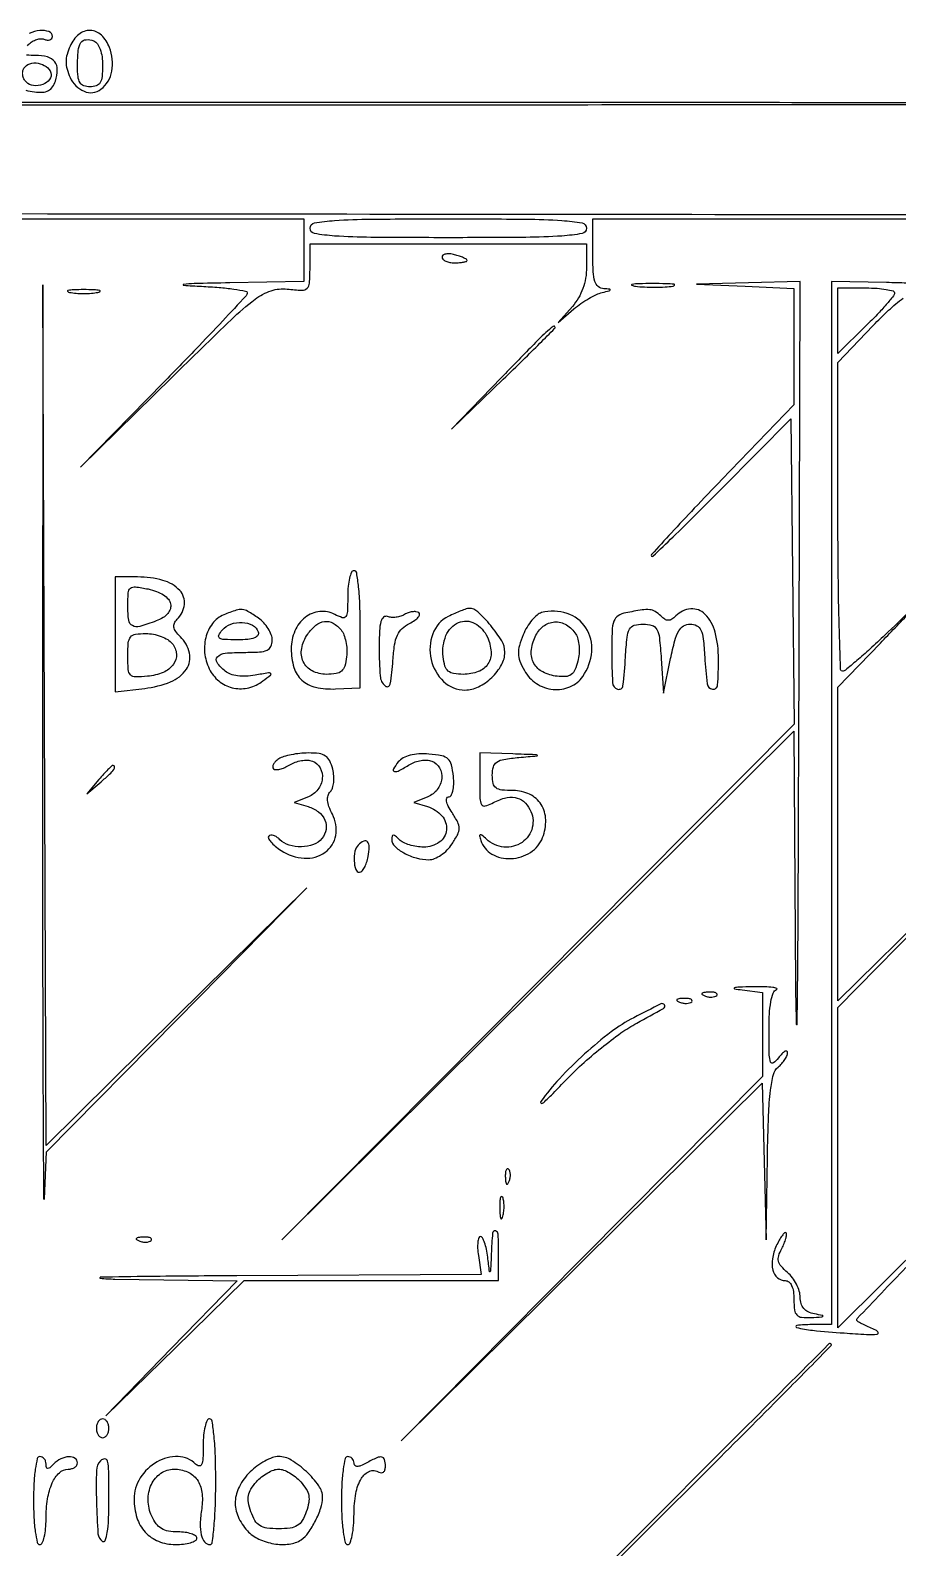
# Model space of a CAD drawing. Extents: x 0 to 674, y 17 to 635.
# Drawn here: x 335.5 to 473.5, y 393.5 to 635 of the extents above; entities that cross this region are included whole.
import ezdxf

# ---------------------------------------------------------------- set-up
doc = ezdxf.new("R2010")
doc.units = 0

msp = doc.modelspace()

# ---------------------------------------------------------------- linework, layer by layer
for points in [[(544.972241, 605.510341, 0.000202), (455.40143, 605.647946, 0.000092), (338.25, 605.759198), (24, 606)], [(335.037769, 632.545509, -0.062963), (335.628143, 633.098055, -0.063044), (336.337209, 633.486001, -0.069043), (337.052471, 633.658646, -0.116874), (337.660214, 633.576894, 0.063514), (338.172886, 633.451679, 0.110379), (338.606438, 633.498324, 0.151508), (338.891486, 633.705186, 0.161968), (339, 634.031385, 0.319782), (338.459319, 634.790324, 0.107089), (337.029569, 634.961864, 0.080794), (335.307398, 634.512579, 0.115925)], [(334.768942, 625.501562, 0.051687), (336.16416, 625.191861, 0.043544), (337.462564, 625.155345, 0.106588), (338.378619, 625.410143, 0.124399), (339.022466, 625.987713, 0.071308), (339.478707, 626.932912, 0.069617), (339.787686, 628.751186, 0.1742), (339.375739, 630.012731, 0.16659), (338.236875, 630.759014, 0.062565), (336.318538, 631, -0.015486), (334.896524, 631.044054, -0.207101)], [(305, 605), (342, 605), (379, 605), (379, 600), (379, 595), (367.25, 594.801303, 0.001225), (361.581607, 594.691552, 0.024618), (359.859485, 594.569011, 0.907902), (359.862762, 594.431284, 0.006277), (362.75, 594.257493, -0.008941), (365.529664, 594.07531, -0.014717), (367.870313, 593.810252, -0.008381), (369.758681, 593.507536, -0.363636), (370, 593.219597, -0.189001), (369.815894, 592.749946, -0.000846), (366.107892, 588.760755, -0.003845), (361.829631, 584.243795, -0.002398), (356.750271, 579.013407), (343.500541, 565.5), (358.135774, 579.872773, -0.002346), (367.46393, 588.948049, -0.02858), (371.244695, 592.196555, -0.082154), (373.794294, 593.552352, -0.110703), (376.385503, 593.823574, 0.017189), (378.707402, 593.633117, 0.202435), (379.539921, 593.938902, 0.191896), (379.925517, 594.757666, 0.01524), (380, 597.200801), (380, 601), (402, 601), (424, 601), (424, 597.314451, -0.041457), (423.854855, 595.566895, -0.044986), (423.423424, 593.916191, -0.046036), (422.715646, 592.403221, -0.047687), (421.75, 591.064451), (419.5, 588.5), (422, 590.65017, -0.02461), (423.103862, 591.50883, -0.020584), (424.353125, 592.310852, -0.021078), (425.55821, 592.949635, -0.052025), (426.5, 593.284169, 0.004089), (427.607059, 593.561584, 0.234722), (427.761413, 593.695551, 0.505596), (427.693419, 593.808639, 0.00676), (426.75, 593.883999, -0.156388), (425.873871, 594.230337, -0.146538), (425.334818, 595.030092, -0.064354), (425.066113, 596.562868, -0.011253), (425, 599.5), (425, 605), (458.5, 605), (492, 605)], [(474.945116, 594.765166, 0.004738), (471.75, 594.850168), (463, 595), (463, 512), (463, 429), (459.833333, 429, 0.028819), (457.441845, 428.862046, 0.831441), (457.41998, 428.542467, 0.038864), (459.973022, 428.093225, 0.006294), (465, 427.670444, 0.004645), (468.554708, 427.449674, 0.03516), (470.23457, 427.479168, 0.502912), (470.401217, 427.750366, 0.205687), (470.036625, 428.114036, -0.009494), (469.057431, 428.525038, -0.011373), (468.152471, 428.950119, -0.010165), (467.408948, 429.339294, -0.070833), (467.081692, 429.584975, -0.407282), (467.076949, 429.984762, -0.000312), (474.799396, 438.07246, -0.002784)], [(475.653854, 542.734071, 0.000173), (471.471003, 538.74855, -0.005575), (469.108293, 536.545515, -0.008462), (467.001229, 534.688637, -0.004009), (465.184516, 533.166419, -0.174079), (464.721003, 533, -0.404665), (464.426964, 533.284574, -0.000845), (464.211795, 540.218682, -0.004583), (464.051816, 548.1513, -0.002749), (464, 557.574237), (464, 582.148475), (469.597872, 588.017259, -0.015994), (472.065649, 590.444095, -0.023685), (474.390557, 592.393162, -0.02617)], [(479.75, 496.012084), (464, 480.5242), (464, 505.487004), (464, 530.449808), (470.75, 537.473454, 0.000107), (475.462946, 542.379574, 0.062701)], [(318.654795, 465.277611, 0.00005), (330.854317, 477.627288, 0.197297)], [(330.852512, 478.043773, 0.000055), (318.961796, 466.305892, 0.00098)]]:
    msp.add_lwpolyline(points, format="xyb")
for points in [[(341.818046, 632.5, 0.039924), (341.337032, 631.172875, 0.067079), (341.17897, 630, 0.067079), (341.337032, 628.827125, 0.039924), (341.818046, 627.5, 0.185461), (344.057155, 625.300326, 0.271717), (346.729742, 625.62493, 0.190358), (348.457803, 628.487655, 0.133332), (348.084273, 632.278345, 0.109288), (346.803019, 634.229553, 0.186284), (345.033067, 634.985617, 0.187063), (343.219724, 634.355385, 0.110174)], [(347, 629.393011, -0.023942), (346.915928, 627.638245, -0.109655), (346.602638, 626.674126, -0.17524), (345.997454, 626.173408, -0.086278), (345, 626, -0.085474), (344.005509, 626.171258, -0.174054), (343.4, 626.666667, -0.110756), (343.085182, 627.617274, -0.024804), (343, 629.333333, -0.023204), (343.11371, 631.782253, -0.121655), (343.553491, 633.045886, -0.237459), (344.35834, 633.514737, -0.10731), (345.597766, 633.32411, -0.154904), (346.15937, 632.875718, -0.061835), (346.607035, 631.985954, -0.050665), (346.90214, 630.787267, -0.035051)], [(338.750292, 628.250526, -0.249378), (338.57136, 627.191465, -0.140064), (337.494101, 626.395546, -0.117741), (336.004745, 626.21052, -0.170266), (334.819915, 626.780085, -0.08302), (334.473513, 627.265571, -0.075174), (334.288842, 627.854185, -0.077648), (334.289464, 628.452938, -0.099717), (334.480369, 628.968236, -0.179958), (335.394309, 629.679186, -0.118434), (336.737936, 629.77237, -0.113816), (338.018555, 629.241192, -0.158698)], [(182.330973, 623.250018, 0.000257), (253.679493, 623.17013, 0.000151), (338.9675, 623.144314, 0.000151), (424.192634, 623.17012, 0.000259), (495.330973, 623.250027, 0.001714), (513.6819, 623.343048, 0.994947), (513.681598, 623.431013, 0.00034), (450.74724, 623.491, 0.000068), (338.5, 623.506285, 0.000068), (226.262487, 623.49102, 0.000342), (163.512848, 623.431002, 0.995062), (163.512558, 623.343099, 0.001656)], [(424, 603.5, -0.363766), (423.295503, 602.659797, -0.026801), (420.083333, 602.267045, -0.015065), (414.318097, 602.048161, -0.001955), (402, 602, -0.001955), (389.681903, 602.048161, -0.015065), (383.916667, 602.267045, -0.026801), (380.704497, 602.659797, -0.363766), (380, 603.5, -0.363766), (380.704497, 604.340203, -0.026801), (383.916667, 604.732955, -0.015065), (389.681903, 604.951839, -0.001955), (402, 605, -0.001955), (414.318097, 604.951839, -0.015065), (420.083333, 604.732955, -0.026801), (423.295503, 604.340203, -0.363766)], [(401, 598.90638, 0.206609), (401.149557, 598.559898, 0.082769), (401.5875, 598.266249, 0.063112), (402.234359, 598.066544, 0.043375), (403, 598, 0.018041), (403.766644, 598.027671, 0.029316), (404.4125, 598.112615, 0.029396), (404.890445, 598.233718, 0.326917), (405, 598.383369, 0.269386), (404.897136, 598.560437, 0.023188), (404.4125, 598.807757, 0.025621), (403.766387, 599.061542, 0.016817), (403, 599.289749, 0.040966), (402.233678, 599.424365, 0.070464), (401.5875, 599.392877, 0.106581), (401.157535, 599.210205, 0.24384)], [(337.441641, 518, 0.000408), (337.448486, 489.162843, 0.000797), (337.509317, 466.175, 0.000587), (337.602268, 449.002525, 0.974596), (337.734162, 449), (338.07093, 456.5), (358.785465, 477.499993), (379.5, 498.499987), (358.757012, 478.016147), (338.014025, 457.532308), (337.749956, 526.016154), (337.485888, 594.5)], [(449.25, 594.256692), (457, 593.915871), (457, 584.658862), (457, 575.401852), (445.527458, 563.506801, 0.002299), (441.148954, 558.92507, 0.003831), (437.50921, 555.021687, 0.000591), (434.336429, 551.558185, 0.401105), (434.341672, 551.324995, 0.407648), (434.571838, 551.322409, 0.000667), (437.75658, 554.375313, 0.004072), (441.350289, 557.88622, 0.002442), (445.564214, 562.111735), (456.5, 573.18523), (456.768294, 548.865432), (457.036588, 524.545634), (416.268294, 483.522817), (375.5, 442.5), (416.238454, 482.983827), (456.976908, 523.467654), (457.250122, 482.983827, 0.006892), (457.377327, 476.789203, 0.975982), (457.513089, 476.790562, 0.00237), (457.653099, 491.43214, 0.000424), (457.761667, 518.75), (458, 595), (449.75, 594.798756), (441.5, 594.597512)], [(431.767909, 594.275269, 0.018638), (433.218327, 594.150328, 0.01259), (434.878422, 594.111345, 0.012695), (436.487453, 594.154945, 0.024559), (437.767909, 594.285474, 0.212532), (438.000181, 594.434198, 0.556092), (437.934948, 594.575472, 0.025342), (436.655786, 594.668409, 0.005888), (434.5, 594.690131, 0.005499), (432.352754, 594.662864, 0.031761), (431.222448, 594.564056, 0.756877), (431.205163, 594.425738, 0.069146)], [(341.75, 593.294267, 0.029693), (342.774707, 593.159351, 0.017887), (344, 593.115502, 0.017887), (345.225293, 593.159351, 0.029693), (346.25, 593.294267, 0.142433), (346.560023, 593.453014, 0.611425), (346.517188, 593.600334, 0.039503), (345.61149, 593.701569, 0.008087), (344, 593.727636, 0.008087), (342.38851, 593.701569, 0.039503), (341.482812, 593.600334, 0.611425), (341.439977, 593.453014, 0.142433)], [(473, 593.208208, -0.172103), (472.828898, 592.72584, -0.007711), (471.678125, 591.351683, -0.012198), (470.224186, 589.749642, -0.008351), (468.5, 588), (464, 583.583584), (464, 588.791792), (464, 594), (468.5, 594, -0.016549), (470.225038, 593.942889, -0.027002), (471.678125, 593.767411, -0.025561), (472.76574, 593.518159, -0.33539)], [(410.47654, 579.75), (402.5, 571.5), (410.75, 579.47654, 0.001604), (413.912967, 582.554356, 0.002609), (416.576563, 585.1903, 0.000381), (418.923053, 587.540372, 0.198516), (419, 587.72654, 0.618992), (418.696578, 587.877726, 0.026504), (417.516407, 586.885156, 0.011243), (415.331984, 584.74677, 0.001254)], [(386, 544.964816, -0.009038), (385.955154, 542.484116, -0.14562), (385.690473, 541.699525, -0.330159), (385.139799, 541.517986, -0.043042), (383.932942, 542.035888, 0.149796), (381.541233, 542.505831, 0.142498), (379.242755, 541.570544, 0.124567), (377.588204, 539.40936, 0.101734), (377, 536.548376, 0.072639), (377.431741, 533.592214, 0.137465), (378.707491, 531.57204, 0.131044), (380.897231, 530.449481, 0.063152), (384.061809, 530.173554), (388, 530.327867), (388, 539.663934, 0.00876), (387.933628, 543.452115, 0.017919), (387.723222, 546.415983, 0.013757), (387.422843, 548.640554, 0.3676), (387, 549, 0.297005), (386.612773, 548.74773, 0.043288), (386.29375, 547.814665, 0.037364), (386.072381, 546.511259, 0.02339)], [(349, 538.869948), (349, 529.739895), (353.689188, 530.268435, 0.067469), (357.804853, 531.306083, 0.147323), (360.321774, 533.317597, 0.209621), (360.813596, 535.864677, 0.141658), (359.364286, 538.492857, -0.036373), (358.633655, 539.338294, -0.115884), (358.338634, 540.018509, -0.156628), (358.420661, 540.635178, -0.085817), (358.864286, 541.264286, 0.168102), (360.004673, 543.611221, 0.221281), (359.273653, 545.844587, 0.139163), (356.589931, 547.461965, 0.066554), (352.565741, 548), (349, 548)], [(357.816725, 543.713153, -0.121467), (357.776003, 542.923078, -0.103466), (357.375342, 542.188702, -0.080845), (356.610814, 541.539745, -0.044819), (355.507663, 541.002914, -0.020467), (352.895856, 540.130448, -0.193785), (351.745053, 540.247498, -0.243751), (351.147986, 541.104632, -0.032575), (351, 543.373701, -0.017554), (351.073964, 545.479757, -0.203904), (351.441222, 546.198294, -0.208898), (352.208451, 546.422345, -0.0185), (354.243962, 546.08394, -0.040836), (355.567229, 545.698602, -0.055272), (356.673768, 545.128945, -0.065997), (357.458477, 544.443943, -0.133556)], [(366.279917, 541.979905, 0.137053), (364.481757, 540.598787, 0.101959), (363.409958, 538.323343, 0.093408), (363.273101, 535.626874, 0.093745), (364.12778, 533.069294, 0.106371), (365.720287, 531.258681, 0.111779), (367.889433, 530.303438, 0.110325), (370.281643, 530.369411, 0.101409), (372.500904, 531.439954, 0.007446), (373.745554, 532.418916, 0.491172), (373.739938, 532.655886, 0.204225), (373.378456, 532.740934, 0.003224), (371.252481, 532.357836, -0.035422), (369.817499, 532.193655, -0.044293), (368.478931, 532.2545, -0.050119), (367.338494, 532.52647, -0.089857), (366.502481, 532.997941, -0.063323), (365.213201, 534.377468, -0.367796), (365.286576, 535.295448, -0.17635), (366.513441, 535.868607, -0.021987), (369.5, 536, 0.014178), (371.951177, 536.06952, 0.087962), (373.171087, 536.357961, 0.183473), (373.778812, 536.947917, 0.109769), (374, 537.943296, 0.093028), (373.839075, 538.80074, 0.048718), (373.347139, 539.773031, 0.04614), (372.627743, 540.703849, 0.052447), (371.777494, 541.443296, 0.015742), (370.121785, 542.526954, 0.113167), (369.222316, 542.827701, 0.106979), (368.260147, 542.715735, 0.013392)], [(395.042938, 542.026537, -0.062046), (394.42298, 541.74248, -0.046352), (393.687503, 541.583355, -0.04718), (392.953753, 541.564167, -0.074704), (392.340684, 541.699509, 0.274557), (391.714485, 541.592339, 0.152434), (391.287231, 540.915149, 0.054545), (391.058169, 539.413026, 0.010586), (391, 536.666006, 0.018234), (391.161387, 532.241957, 0.194312), (391.939877, 530.65782, 0.590442), (392.756652, 530.943562, 0.025821), (393.194207, 534.701622, -0.019988), (393.45435, 537.187951, -0.069218), (393.90424, 538.738256, -0.099746), (394.655637, 539.79191, -0.073114), (395.838456, 540.612471, 0.032484), (396.673369, 541.096609, 0.069029), (397.229669, 541.59272, 0.133676), (397.42786, 542.014892, 0.306697), (397.290711, 542.320331, 0.113991), (396.852115, 542.468883, 0.057447), (396.264869, 542.459957, 0.052658), (395.629523, 542.307715, 0.053343)], [(402, 541.712454, 0.189328), (399.530134, 538.95449, 0.145778), (399.258878, 534.887751, 0.147256), (401.254479, 531.364249, 0.193114), (404.654988, 530, 0.116602), (406.802221, 530.507644, 0.074366), (408.911096, 531.990283, 0.075324), (410.467955, 533.999569, 0.127901), (411, 536.045455, 0.13827), (410.502604, 537.809703, 0.034618), (408.750183, 540.270597, 0.032718), (406.715339, 542.439899, 0.19504), (405.295455, 542.985258, 0.075515), (404.843527, 542.908019, 0.012141), (403.99929, 542.605291, 0.013181), (403.015472, 542.195195, 0.011231)], [(408.217338, 538.422341, -0.090438), (408.809269, 536.0762, -0.161476), (408.315482, 534.169673, -0.161051), (406.778898, 532.932625, -0.089856), (404.391014, 532.5, -0.037758), (402.846134, 532.616828, -0.142878), (401.976102, 533.020902, -0.145716), (401.469411, 533.824131, -0.039824), (401.177742, 535.310472, -0.125162), (401.633418, 538.66871, -0.195089), (403.637549, 540.738704, -0.23611), (406.199167, 540.616928, -0.159338)], [(416.848832, 542.318238, 0.114579), (416.12552, 541.940642, 0.041576), (415.307578, 541.111183, 0.038554), (414.531245, 540.019671, 0.037133), (413.920669, 538.808477, 0.027897), (413.31552, 537.080833, 0.078447), (413.156858, 535.813714, 0.08411), (413.400485, 534.610824, 0.035447), (414.103033, 533.112768, 0.120069), (416.023856, 531.044188, 0.12109), (418.674974, 530.099174, 0.127076), (421.3631, 530.509259, 0.1398), (423.403936, 532.166312, 0.132212), (424.840156, 536.124011, 0.166144), (423.903113, 539.886777, 0.172564), (420.902879, 542.194614, 0.142678)], [(430.25, 542.294267, 0.094067), (429.028822, 541.80954, 0.16793), (428.363118, 540.973747, 0.075772), (428.064991, 539.411701, 0.009334), (428, 535.930449, 0.014144), (428.134548, 531.1751, 0.313167), (428.943378, 530.140555, 0.468179), (429.793089, 530.691791, 0.015517), (430.19774, 535.25, -0.010385), (430.445077, 538.40319, -0.098124), (430.837081, 539.694774, -0.203082), (431.587896, 540.301668, -0.069883), (433, 540.5, -0.07323), (434.415043, 540.291634, -0.201769), (435.176699, 539.662255, -0.093948), (435.585089, 538.316669, -0.009701), (435.877449, 535), (436.254899, 529.5), (437.377449, 535, -0.013351), (438.045515, 537.878701, -0.065499), (438.671951, 539.422181, -0.130519), (439.445912, 540.21094, -0.134629), (440.5, 540.5, -0.119678), (441.547247, 540.245693, -0.171935), (442.19472, 539.555968, -0.077345), (442.566712, 538.151334, -0.01175), (442.80226, 535.25, 0.01674), (443.190329, 530.996664, 0.337256), (444.044656, 530.124414, 0.436035), (444.851799, 530.773304, 0.017827), (445, 534.928571, 0.062487), (444.463221, 539.206904, 0.133421), (442.835489, 542.08373, 0.223094), (440.581482, 542.910659, 0.176299), (438.2, 541.8, -0.049631), (437.547259, 541.265408, -0.147822), (437, 541.1, -0.147822), (436.452741, 541.265408, -0.049631), (435.8, 541.8, 0.058569), (434.903733, 542.507732, 0.11616), (434.049088, 542.791053, 0.061887), (432.829507, 542.748602, 0.007967)], [(358.069567, 537.416177, -0.154935), (358.751626, 535.734447, -0.18227), (358.274752, 534.092813, -0.133811), (356.631023, 532.81324, -0.074197), (354.149151, 532.186642, -0.024872), (352.237201, 532.092027, -0.202936), (351.448955, 532.425963, -0.176224), (351.078516, 533.253759, -0.017979), (351, 535.436642, -0.020454), (351.085447, 537.524475, -0.1505), (351.451885, 538.440418, -0.189207), (352.226489, 538.881341, -0.035888), (353.877555, 539, -0.04872), (355.075718, 538.882973, -0.041652), (356.29595, 538.534752, -0.043642), (357.358583, 538.023447, -0.085803)], [(371.755005, 539.25, -0.237479), (371.674024, 538.707487, -0.149504), (371.156885, 538.306556, -0.069968), (370.107343, 538.068583, -0.020818), (368.460889, 538, -0.009625), (366.342362, 538.040787, -0.133407), (365.618232, 538.267764, -0.382732), (365.495344, 538.710525, -0.058165), (366.04005, 539.548257, -0.13453), (367.394795, 540.496359, -0.099149), (369.215333, 540.763152, -0.109073), (370.861325, 540.308623, -0.19386)], [(384.949813, 539.560472, -0.084021), (385.385466, 538.808467, -0.03876), (385.698908, 537.718229, -0.036965), (385.857418, 536.492178, -0.042235), (385.822258, 535.310472, -0.039813), (385.530768, 533.824862, -0.145508), (385.024453, 533.021425, -0.142925), (384.155529, 532.617055, -0.037926), (382.614553, 532.5, -0.118581), (380.358336, 533.042719, -0.166926), (378.932393, 534.519533, -0.158511), (378.672789, 536.625248, -0.105204), (379.631654, 538.8845, -0.066206), (380.947434, 540.316201, -0.143196), (382.306011, 540.908114, -0.161707), (383.655755, 540.642635, -0.091056)], [(422.295127, 538.904777, -0.082932), (422.630144, 538.099353, -0.038838), (422.800564, 536.979787, -0.037091), (422.799673, 535.749461, -0.042784), (422.612376, 534.59172, -0.039826), (422.144325, 533.204991, -0.134657), (421.553967, 532.464145, -0.142083), (420.688602, 532.150236, -0.046256), (419.315984, 532.186943, -0.088378), (417.049386, 532.876877, -0.149064), (415.631559, 534.245465, -0.148096), (415.213143, 536.179459, -0.086852), (415.813774, 538.490624, -0.118754), (417.112626, 540.150673, -0.152837), (418.911141, 540.842339, -0.152444), (420.786571, 540.385883, -0.118)], [(375.02896, 519.03906, 0.048127), (374.51127, 518.637197, 0.078987), (374.173239, 518.198825, 0.114061), (374.060874, 517.796089, 0.21062), (374.181582, 517.485085, 0.199781), (374.557349, 517.330172, 0.056482), (375.199235, 517.405088, 0.047428), (375.97215, 517.6645, 0.034926), (376.770156, 518.088533, -0.053394), (377.642676, 518.511689, -0.044886), (378.637412, 518.771163, -0.046904), (379.599521, 518.840273, -0.086307), (380.367534, 518.689205, -0.17679), (381.610659, 517.606856, -0.154445), (381.951336, 515.908736, -0.137023), (381.254306, 514.167783, -0.133465), (379.75, 513.018837), (377.5, 512.102122), (379.680825, 511.452519, -0.090703), (381.343835, 510.606905, -0.127794), (382.365821, 509.304306, -0.145742), (382.549658, 507.800062, -0.13198), (381.894808, 506.373252, -0.13153), (380.546185, 505.417538, -0.081813), (378.631267, 505.045897, -0.080957), (376.677557, 505.307543, -0.123296), (375.216667, 506.183333, 0.049021), (374.719318, 506.591673, 0.06902), (374.20368, 506.841805, 0.0892), (373.750114, 506.903826, 0.188011), (373.429903, 506.763236, 0.325469), (373.375086, 506.414901, 0.059556), (373.761452, 505.840585, 0.044231), (374.460475, 505.1611, 0.025701), (375.405951, 504.469666, 0.128271), (379.064781, 503.237278, 0.173171), (382.400565, 504.171982, 0.199779), (384.084654, 506.856408, 0.162535), (383.551725, 510.237661, -0.030579), (383.01523, 511.447327, -0.067158), (382.792609, 512.432734, -0.09347), (382.870296, 513.220294, -0.125827), (383.234148, 513.834148, 0.122), (383.579847, 514.407479, 0.049085), (383.764399, 515.309996, 0.044741), (383.779398, 516.366873, 0.042694), (383.607732, 517.426784, 0.052227), (383.126465, 518.744142, 0.134029), (382.462294, 519.499738, 0.114602), (381.435157, 519.880533, 0.032901), (379.730948, 519.984687, 0.025231), (378.38605, 519.910385, 0.02321), (377.016973, 519.700593, 0.023896), (375.814508, 519.398354, 0.067574)], [(394.041964, 518.550564, 0.037529), (393.255978, 517.444235, 0.515249), (393.422061, 517.060924, 0.178192), (394.181529, 517.169728, 0.015818), (395.881103, 518.157821, -0.056273), (396.711144, 518.554506, -0.045567), (397.670003, 518.791516, -0.047223), (398.607211, 518.844878, -0.082413), (399.367534, 518.689205, -0.17679), (400.610659, 517.606856, -0.154445), (400.951336, 515.908736, -0.137023), (400.254306, 514.167783, -0.133465), (398.75, 513.018837), (396.5, 512.102122), (398.680825, 511.452519, -0.141071), (400.969551, 509.986185, -0.20572), (401.701561, 507.739201, -0.220672), (400.566296, 505.780256, -0.153996), (398.093011, 505, -0.039492), (396.973931, 505.088526, -0.035295), (395.838572, 505.3525, -0.037049), (394.850602, 505.739188, -0.084769), (394.2, 506.2, 0.020816), (393.605032, 506.747389, 0.169813), (393.265103, 506.877567, 0.348762), (393.063765, 506.727088, 0.064544), (393, 506.235184, 0.206348), (393.471104, 505.142262, 0.064104), (394.949584, 504.067001, 0.057923), (396.914998, 503.270459, 0.067435), (398.911206, 503, 0.099287), (399.812548, 503.180765, 0.050238), (400.835035, 503.734375, 0.047122), (401.813952, 504.543645, 0.051488), (402.591957, 505.5, 0.024542), (403.492593, 507.033744, 0.121059), (403.73002, 508, 0.121059), (403.492593, 508.966256, 0.024542), (402.591957, 510.5, -0.025857), (402.006491, 511.503052, -0.064954), (401.719179, 512.297768, -0.13985), (401.749345, 512.793993, -0.318174), (402.040306, 513, 0.264379), (402.446159, 513.230724, 0.075999), (402.727991, 513.925766, 0.05311), (402.861384, 514.967113, 0.02936), (402.813358, 516.25, 0.032591), (402.511854, 518.103222, 0.152591), (401.972779, 519.024788, 0.139164), (400.975659, 519.521439, 0.025489), (398.914409, 519.800564, 0.032534), (397.294854, 519.830667, 0.051212), (395.920509, 519.62465, 0.061723), (394.825246, 519.194261, 0.095379)], [(407, 515.464816, 0.008102), (407.044496, 512.718845, 0.118669), (407.299561, 511.792322, 0.337437), (407.847026, 511.551086, 0.063978), (408.934259, 511.964816, -0.051228), (410.954993, 512.793158, -0.11156), (412.617951, 512.900504, -0.136166), (413.952755, 512.29091, -0.095369), (415, 511, -0.183589), (415.370134, 508.130093, -0.185772), (413.738178, 505.756033, -0.17484), (410.843424, 505.001343, -0.167833), (408.075, 506.25, 0.009948), (407.356757, 506.901073, 0.232662), (407.098412, 506.969604, 0.42101), (406.991025, 506.804232, 0.01856), (407.184519, 506.071443, 0.192395), (408.926865, 503.896541, 0.141444), (411.962159, 503.172368, 0.131246), (415.088872, 504.166422, 0.161035), (417.012125, 506.531892, 0.096345), (417.499099, 509.348112, 0.135372), (416.773615, 511.779432, 0.142639), (414.944846, 513.410579, 0.111705), (412.339485, 514, -0.023787), (410.500014, 514.087562, -0.134899), (409.59181, 514.43285, -0.184275), (409.138263, 515.132959, -0.052644), (409, 516.442502, -0.066329), (409.177646, 517.775743, -0.181757), (409.724185, 518.534037, -0.108167), (410.847837, 518.971407, -0.01647), (413.25, 519.267795, 0.00079), (416.137241, 519.532446, 0.73681), (416.155942, 519.621146, 0.118966), (415.866069, 519.701921, 0.00042), (412.25, 519.825293), (407, 520)], [(346.404988, 515.75), (344.5, 513.5), (346.75, 515.404988, 0.010402), (348.102181, 516.598996, 0.048385), (348.795506, 517.373826, 0.197337), (348.898791, 517.789444, 0.372044), (348.654988, 518, 0.191119), (348.44834, 517.918017, 0.007508), (347.851732, 517.339062, 0.012381), (347.159969, 516.612165, 0.008332)], [(387.666667, 505.333333, 0.148386), (387.134241, 504.337002, 0.061611), (387.021643, 502.799158, 0.067889), (387.2773, 501.43716, 0.322998), (387.883423, 501, 0.21734), (388.256048, 501.170003, 0.054081), (388.647725, 501.734375, 0.045349), (388.997121, 502.542685, 0.032131), (389.244751, 503.5, 0.037326), (389.421387, 505.039096, 0.189823), (389.142715, 505.838225, 0.341361), (388.544556, 505.960827, 0.082599)], [(448.75, 482.276604), (452, 481.873283), (452, 475.192999), (452, 468.512715), (423.25, 439.50636), (394.5, 410.500005), (423.217528, 438.960966), (451.935056, 467.421927), (452.251306, 454.960963), (452.567556, 442.5), (452.783778, 455.627555, -0.00481), (452.958579, 462.325977, -0.020787), (453.26586, 466.29431, -0.033162), (453.733257, 468.789862, -0.157951), (454.5, 470, 0.038084), (455.073963, 470.555279, 0.037668), (455.559375, 471.193129, 0.040259), (455.895455, 471.816088, 0.103938), (456, 472.313574, 0.310313), (455.856523, 472.522494, 0.229769), (455.568717, 472.498126, 0.072188), (455.097371, 472.11674, 0.02471), (454.531803, 471.44113, -0.069424), (453.730077, 470.640665, -0.506606), (453.289157, 470.773131, -0.080105), (453.081699, 471.905233, -0.004054), (453.031803, 475.666667, -0.013952), (453.093388, 478.373778, -0.032504), (453.327291, 480.387548, -0.042421), (453.703924, 481.773134, -0.212376), (454.25, 482.337719, 0.671958), (454.250717, 482.519124, 0.069872), (453.664062, 482.670122, 0.023172), (452.339119, 482.757784, 0.008987), (450.5, 482.761016, 0.00335), (448.237745, 482.709165, 0.06018), (447.521128, 482.600984, 0.796576), (447.527227, 482.464171, 0.014371)], [(438.8125, 480.316886, 0.051402), (439.359369, 480.160852, 0.05415), (439.916927, 480.123424, 0.060344), (440.402231, 480.202593, 0.126455), (440.729167, 480.395833, 0.296942), (440.77538, 480.614691, 0.208169), (440.592839, 480.799335, 0.077125), (440.112848, 480.910055, 0.028489), (439.416667, 480.921053, 0.018894), (438.670344, 480.862007, 0.168741), (438.37858, 480.720685, 0.470617), (438.395823, 480.538436, 0.054073)], [(442.8125, 481.316886, 0.051402), (443.359369, 481.160852, 0.05415), (443.916927, 481.123424, 0.060344), (444.402231, 481.202593, 0.126455), (444.729167, 481.395833, 0.296942), (444.77538, 481.614691, 0.208169), (444.592839, 481.799335, 0.077125), (444.112848, 481.910055, 0.028489), (443.416667, 481.921053, 0.018894), (442.670344, 481.862007, 0.168741), (442.37858, 481.720685, 0.470617), (442.395823, 481.538436, 0.054073)], [(431.5, 477.848681, 0.043942), (427.907869, 475.576626, 0.020828), (423.691437, 472.072076, 0.020798), (419.690331, 468.140003, 0.035399), (416.736308, 464.5, 0.350544), (416.75304, 464.236216, 0.404771), (416.995048, 464.220729, 0.021305), (418.405149, 465.528919, 0.005474), (420.567604, 467.762057, -0.019042), (423.241162, 470.377158, -0.01424), (426.372984, 473.057022, -0.014446), (429.471764, 475.414779, -0.031616), (432, 476.993942, 0.003539), (436.250185, 479.327913, 0.420093), (436.399358, 479.875171, 0.394654), (435.831983, 480.04431, 0.003524)], [(411.078947, 452.416667, 0.018894), (411.137993, 451.670344, 0.168741), (411.279315, 451.37858, 0.470617), (411.461564, 451.395823, 0.054073), (411.683114, 451.8125, 0.051402), (411.839148, 452.359369, 0.05415), (411.876576, 452.916927, 0.060344), (411.797407, 453.402231, 0.126455), (411.604167, 453.729167, 0.296942), (411.385309, 453.77538, 0.208169), (411.200665, 453.592839, 0.077125), (411.089945, 453.112848, 0.028489)], [(410.194949, 447.5, 0.012823), (410.235556, 446.431793, 0.080377), (410.356533, 445.900903, 0.597527), (410.51666, 445.883358, 0.087174), (410.692991, 446.269032, 0.037336), (410.832894, 447.036634, 0.029507), (410.872264, 447.880008, 0.030339), (410.814405, 448.671085, 0.06278), (410.655937, 449.269032, 0.31318), (410.47713, 449.386009, 0.333666), (410.315079, 449.257153, 0.052471), (410.212705, 448.580113, 0.014395)], [(408.839963, 440.25, -0.000452), (408.723309, 437.573344, -0.202828), (408.648107, 437.415527, -0.602997), (408.565664, 437.446498, -0.000683), (408.276604, 439.75, 0.021765), (408.066689, 440.995337, 0.033553), (407.767496, 442.045313, 0.03594), (407.430371, 442.807333, 0.277411), (407.109834, 443, 0.327318), (406.843636, 442.804826, 0.049587), (406.699989, 442.11875, 0.03971), (406.672935, 441.150072, 0.023572), (406.786692, 440), (407.226999, 437), (368.363499, 436.772904, 0.000874), (354.427734, 436.667107, 0.004393), (346.632493, 436.525793, 0.938296), (346.627337, 436.38549, 0.021306), (348.959881, 436.250576), (368.419762, 435.955345), (357.959931, 425.227672), (347.500099, 414.5), (358.516379, 425.25), (369.532659, 436), (389.76633, 436), (410, 436), (410, 440, 0.008468), (409.942846, 443.374386, 0.343827), (409.500248, 443.903925, 0.454099), (409.039996, 443.561068, 0.008845)], [(352.8125, 442.316886, 0.051402), (353.359369, 442.160852, 0.05415), (353.916927, 442.123424, 0.060344), (354.402231, 442.202593, 0.126455), (354.729167, 442.395833, 0.296942), (354.77538, 442.614691, 0.208169), (354.592839, 442.799335, 0.077125), (354.112848, 442.910055, 0.028489), (353.416667, 442.921053, 0.018894), (352.670344, 442.862007, 0.168741), (352.37858, 442.720685, 0.470617), (352.395823, 442.538436, 0.054073)], [(454.189278, 441.516076, 0.065397), (453.568611, 439.487512, 0.104852), (453.645462, 437.685798, 0.147853), (454.383379, 436.469019, 0.185088), (455.606989, 436, -0.175193), (456.189154, 435.789558, -0.111041), (456.633916, 435.211598, -0.074083), (456.911644, 434.269986, -0.034744), (457, 433, 0.028492), (457.095507, 431.325316, 0.164251), (457.467818, 430.533514, 0.180079), (458.222852, 430.169413, 0.035634), (459.75, 430.136182, 0.002047), (461.401331, 430.224735, 0.200802), (461.607621, 430.325405, 0.574721), (461.568679, 430.441828, 0.00362), (460.25, 430.705733, -0.064625), (459.256182, 431.034356, -0.104594), (458.553795, 431.575945, -0.106963), (458.140763, 432.345842, -0.069935), (458, 433.34731, 0.075347), (457.852662, 434.319487, 0.043533), (457.404357, 435.416862, 0.04236), (456.748274, 436.46446, 0.054683), (455.97228, 437.291706, -0.035719), (454.969577, 438.282663, -0.121359), (454.549609, 439.092617, -0.134616), (454.576191, 439.95494, -0.048277), (455.053301, 441.099593, 0.022598), (455.447523, 441.923657, 0.032678), (455.71339, 442.685689, 0.034156), (455.840054, 443.303962, 0.233928), (455.743461, 443.589872, 0.404238), (455.509556, 443.59387, 0.044137), (455.114256, 443.153359, 0.034789), (454.654819, 442.442207, 0.019131)], [(415.496011, 378.75), (368.5, 331.5), (415.75, 378.496011, 0.000164), (444.600287, 407.210029, 0.001854), (455.981151, 418.628922, 0.00092), (462.89547, 425.643744, 0.664909), (462.746011, 426, 0.198902), (462.568112, 425.926316, 0.00001), (448.761552, 412.120313, 0.000421), (433.53446, 396.867582, 0.000253)], [(346, 412.5, 0.064853), (346.074694, 411.926543, 0.082425), (346.29375, 411.440625, 0.098894), (346.618646, 411.115568, 0.148195), (347, 411, 0.148195), (347.381354, 411.115568, 0.098894), (347.70625, 411.440625, 0.082425), (347.925306, 411.926543, 0.064853), (348, 412.5, 0.064853), (347.925306, 413.073457, 0.082425), (347.70625, 413.559375, 0.098894), (347.381354, 413.884432, 0.148195), (347, 414, 0.148195), (346.618646, 413.884432, 0.098894), (346.29375, 413.559375, 0.082425), (346.074694, 413.073457, 0.064853)], [(363, 409.8, -0.010632), (362.9549, 407.679231, -0.084697), (362.75, 406.725, -0.354686), (362.36133, 406.508307, -0.154285), (361.8, 406.8, 0.192637), (359.014235, 407.993555, 0.136231), (355.676954, 407.153419, 0.121931), (352.984079, 404.593573, 0.142976), (352, 401.222506, 0.076773), (352.456497, 398.267, 0.108074), (353.781528, 395.962434, 0.114641), (355.878693, 394.511019, 0.094557), (358.556704, 394, 0.027479), (359.876059, 394.072563, 0.043216), (360.988532, 394.29375, 0.053392), (361.770267, 394.614471, 0.275355), (362, 395, 0.256035), (361.789394, 395.384322, 0.062224), (361.112452, 395.70625, 0.048556), (360.13604, 395.927245, 0.031397), (358.978561, 396, -0.044803), (357.478001, 396.134728, -0.090743), (356.372074, 396.551105, -0.096039), (355.52479, 397.313273, -0.054859), (354.818046, 398.5, -0.10298), (354.235519, 401.077267, -0.114963), (354.770324, 403.563631, -0.130402), (356.267794, 405.341026, -0.154033), (358.356116, 406, -0.101595), (360.502196, 405.559391, -0.138952), (362.026983, 404.32351, -0.122542), (362.796928, 402.336436, -0.069494), (362.763268, 399.741536, 0.027932), (362.529916, 397.315395, 0.066605), (362.697668, 395.516316, 0.112442), (363.232217, 394.409521, 0.228065), (364.083333, 394, 0.378637), (364.449464, 394.323663, 0.007891), (364.730729, 396.9375, 0.014256), (364.934061, 400.165793, 0.008598), (365, 404, 0.008055), (364.934243, 408.081547, 0.016864), (364.725, 411.25, 0.012451), (364.426633, 413.632804, 0.371083), (364, 414, 0.302104), (363.612311, 413.74223, 0.0409), (363.29375, 412.76625, 0.035995), (363.072343, 411.409672, 0.02246)], [(336, 401, 0.01259), (336.069433, 398.243014, 0.022889), (336.285714, 396, 0.020168), (336.594567, 394.323933, 0.350432), (337, 394, 0.297977), (337.387313, 394.253313, 0.042832), (337.70625, 395.194312, 0.037102), (337.927627, 396.507576, 0.023211), (338, 398.065741, -0.037583), (338.241153, 401.269491, -0.067325), (338.981135, 403.797972, -0.095486), (340.116909, 405.424579, -0.195135), (341.535184, 406, 0.066486), (342.095134, 406.074788, 0.083557), (342.56971, 406.29375, 0.099365), (342.887108, 406.618655, 0.14491), (343, 407, 0.257603), (342.606443, 407.713192, 0.154946), (341.646069, 407.963398, 0.101189), (340.359605, 407.629046, 0.082545), (339.2, 406.8, -0.018208), (338.578624, 406.222304, -0.180052), (338.25, 406.1, -0.354955), (338.056215, 406.257401, -0.051663), (338, 406.8, 0.081935), (337.924388, 407.25832, 0.092192), (337.70625, 407.6475, 0.100665), (337.381414, 407.907722, 0.119248), (337, 408, 0.350432), (336.594567, 407.676067, 0.020168), (336.285714, 406, 0.022889), (336.069433, 403.756986, 0.01259)], [(346.666667, 407.333333, 0.193146), (346.011832, 405.800787, 0.012046), (346.02127, 400.775313, 0.010874), (346.262625, 395.720857, 0.241476), (347, 394.5, 0.480853), (347.426169, 394.652121, 0.044402), (347.736472, 395.905081, 0.028279), (347.939381, 397.979969, 0.010235), (348, 400.940983, 0.003184), (347.970078, 405.638995, 0.048262), (347.792629, 407.257732, 0.355966), (347.349239, 407.617167, 0.198196)], [(370.454545, 405.545455, 0.074806), (368.758134, 403.248181, 0.11104), (368.104102, 400.843504, 0.114973), (368.550633, 398.451529, 0.084331), (370.038955, 396.188561, 0.095999), (371.850518, 394.869496, 0.06841), (374.253596, 394.122602, 0.070322), (376.69141, 394.063297, 0.118713), (378.600296, 394.765313, 0.093046), (379.72916, 395.869366, 0.035578), (380.863384, 397.762289, 0.03574), (381.727545, 399.821998, 0.08163), (382, 401.479713, 0.156598), (381.395109, 403.363695, 0.049921), (379.426676, 405.603027, 0.050027), (377.024961, 407.428672, 0.13837), (375, 408, 0.0875), (374.024739, 407.828012, 0.036522), (372.802273, 407.278977, 0.03471), (371.548102, 406.484747, 0.037888)], [(378.527405, 403.969718, -0.043319), (379.398017, 402.822055, -0.095041), (379.797996, 401.799571, -0.091955), (379.79797, 400.679816, -0.038708), (379.408311, 399.219718, -0.047871), (378.75663, 397.813044, -0.122735), (377.978174, 397.016249, -0.107063), (376.846627, 396.616644, -0.031551), (375, 396.5, -0.031551), (373.153373, 396.616644, -0.107063), (372.021826, 397.016249, -0.122735), (371.24337, 397.813044, -0.047871), (370.591689, 399.219718, -0.038708), (370.20203, 400.679816, -0.091955), (370.202004, 401.799571, -0.095041), (370.601983, 402.822055, -0.043319), (371.472595, 403.969718, -0.04082), (372.300463, 404.746602, -0.037462), (373.26669, 405.403605, -0.039591), (374.221412, 405.856718, -0.091248), (375, 406, -0.091248), (375.778588, 405.856718, -0.039591), (376.73331, 405.403605, -0.037462), (377.699537, 404.746602, -0.04082)], [(385, 401, 0.01259), (385.069433, 398.243014, 0.022889), (385.285714, 396, 0.020168), (385.594567, 394.323933, 0.350432), (386, 394, 0.319735), (386.389506, 394.27744, 0.032693), (386.70625, 395.432782, 0.03126), (386.927778, 397.007969, 0.019308), (387, 398.877555, -0.043929), (387.287332, 402.141687, -0.090522), (388.178043, 404.535958, -0.163868), (389.478863, 405.652339, -0.238887), (390.956195, 405.527073, 0.131168), (391.352776, 405.407549, 0.189995), (391.693382, 405.529427, 0.144341), (391.923104, 405.891842, 0.069674), (392, 406.440983, 0.060919), (391.868588, 407.51555, 0.297919), (391.441394, 407.91219, 0.150245), (390.639133, 407.808098, 0.016029), (388.934259, 406.964816, -0.024465), (388.049945, 406.545821, -0.098707), (387.467129, 406.429632, -0.223915), (387.136188, 406.585661, -0.174147), (387, 406.964816, 0.095561), (386.923788, 407.359936, 0.09706), (386.70625, 407.695915, 0.09872), (386.381588, 407.920843, 0.102628), (386, 408, 0.350432), (385.594567, 407.676067, 0.020168), (385.285714, 406, 0.022889), (385.069433, 403.756986, 0.01259)]]:
    msp.add_lwpolyline(points, format="xyb", close=True)
msp.add_lwpolyline([(492.749936, 457.006579), (464, 428.513159), (464, 453.995207), (464, 479.477256), (479.75, 495.488613)])

doc.saveas('drawing.dxf')
